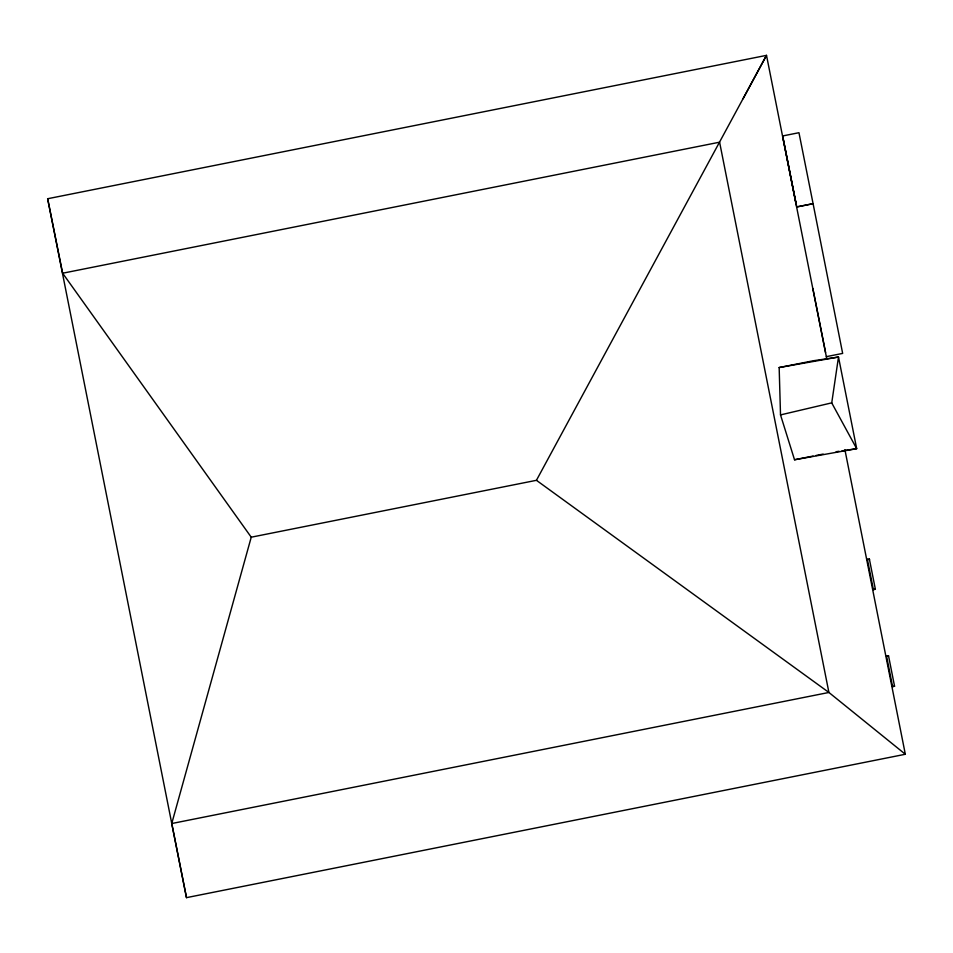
<?xml version="1.0" encoding="UTF-8"?>
<svg xmlns="http://www.w3.org/2000/svg" width="953" height="953" viewBox="0 0 953 953"><rect width="100%" height="100%" fill="white"/><g stroke="black" fill="none" stroke-linecap="round" stroke-linejoin="round"><path stroke-width="1.43" d="M844.906 449.685L905.326 754.264L186.49 897.643L171.743 823.535L251.235 537.194L62.636 273.225L47.65 198.736L766.474 55.369L743.054 98.778M251.235 537.194L536.432 480.312L766.51 55.357L826.87 359.352M783.378 139.912L796.077 203.954M812.861 288.509L825.572 352.55M780.519 414.912L831.743 402.857L838.497 357.03L813.552 360.722L779.161 367.548L780.519 414.912L794.528 459.763L856.687 448.684L838.497 357.03L779.161 367.548M47.65 198.736L186.49 897.643M62.636 273.225L719.598 142.188L828.907 692.462L905.35 754.264M796.684 206.944L813.088 203.68L798.959 132.705L782.651 135.957L796.779 206.932L813.088 203.68L842.655 353.408L826.334 356.66M886.564 656.26L888.541 655.867L894.557 686.22L892.568 686.613L886.564 656.26L888.541 655.867M171.743 823.535L828.907 692.462L536.432 480.312M794.528 459.763L813.123 456.07M815.982 455.498L823.142 454.081M867.373 559.363L869.47 559.387L867.373 559.363L873.389 589.597L875.366 589.204L869.35 558.97M836.126 451.722L839.057 451.281M841.999 450.852L856.687 448.684L831.707 402.869M875.366 589.204L873.389 589.597M894.557 686.22L892.568 686.613"/></g></svg>
